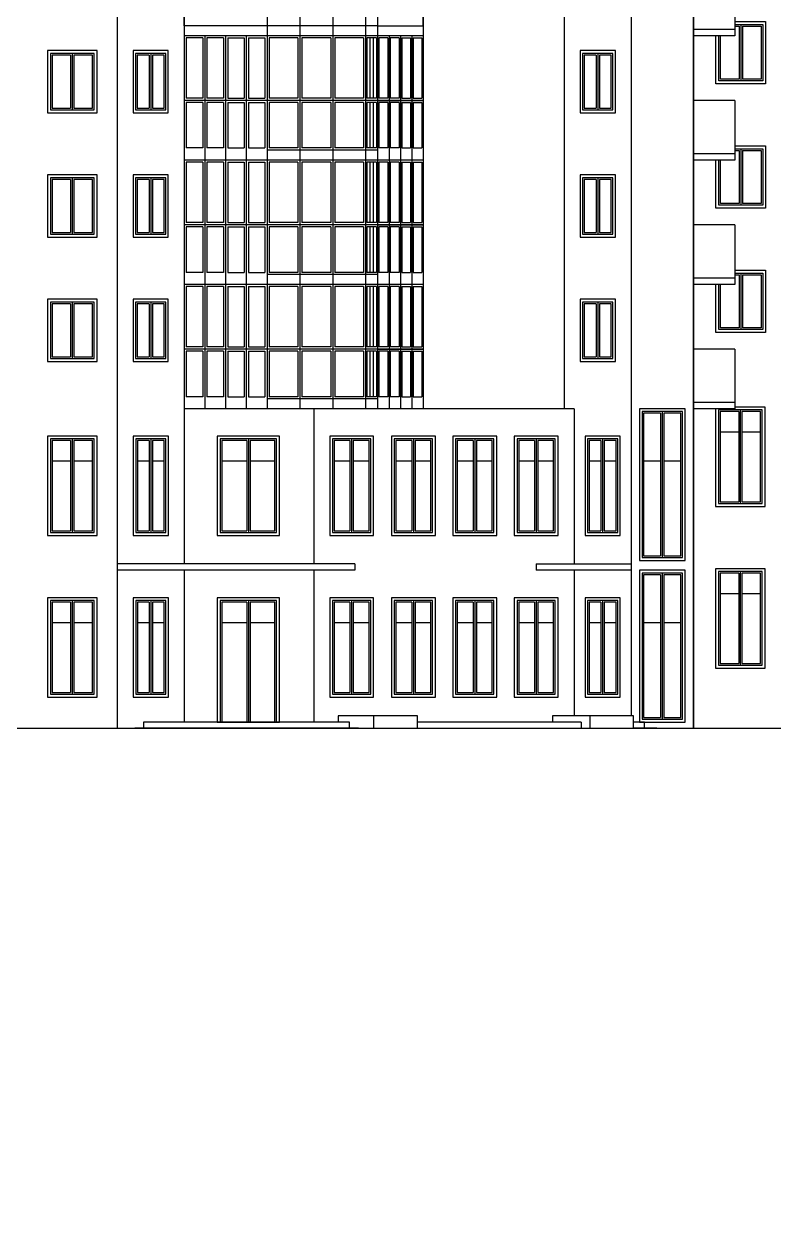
# Model space of a CAD drawing. Header units: inches. Extents: x -634 to 3638, y -6930911 to 5552.
# Drawn here: x 2279.97 to 2297.58, y 3461.55 to 3489.82 of the extents above; entities that cross this region are included whole.
import ezdxf

# ---------------------------------------------------------------- set-up
doc = ezdxf.new("R2010")
doc.units = ezdxf.units.IN
doc.header["$MEASUREMENT"] = 0
doc.linetypes.add('Dashed', pattern=[1128.888893, 564.444447, -564.444447])
for name, color, linetype, lineweight in [('ELEV', 134, 'Continuous', 18), ('фасады', 7, 'Continuous', 30), ('фасады2', 7, 'Continuous', 25)]:
    doc.layers.add(name, color=color, linetype=linetype, lineweight=lineweight)
doc.layers.add('развертка', color=7, linetype='Continuous')

msp = doc.modelspace()

# ---------------------------------------------------------------- hatches: boundary and pattern name
at = {"layer": 'ELEV', "linetype": 'Continuous'}
h = msp.add_hatch(dxfattribs=at)
h.set_pattern_fill('ANSI31', color=256, scale=0.01044, style=0)
h.set_pattern_definition([(45, (1262.311104, 3366.587935), (-0.02343928418428, 0.02343928418428), [])])
edge = h.paths.add_edge_path()
edge.add_ellipse((1445.78234, 3471.96182), major_axis=(0, 6932302.83262), ratio=0.00000001506, start_angle=89.999976115149, end_angle=270.000023884851)
edge.add_line((1445.67794, 3474.85168), (1445.67794, 3528.48347))
edge.add_line((1445.67794, 3528.48347), (1445.88675, 3528.48347))
edge.add_line((1445.88675, 3528.48347), (1445.88675, 3474.85168))

# ---------------------------------------------------------------- linework, layer by layer
at = {"layer": 'развертка'}
msp.add_line((2028.18312, 3473.27998), (2344.58568, 3473.27998), dxfattribs=at)
at = {"layer": 'фасады', "color": 7, "ltscale": 100}
for points in [[(2283.72728, 3501.22218), (2283.72728, 3480.78379)], [(2287.99014, 3501.22218), (2287.99014, 3480.78379)], [(2289.34297, 3501.22218), (2289.34297, 3480.78379)]]:
    msp.add_lwpolyline(points, dxfattribs=at)
at = {"layer": 'фасады', "color": 7, "linetype": 'Dashed', "ltscale": 100}
for points in [[(2282.15352, 3492.46287), (2282.15352, 3489.5431)], [(2292.65593, 3492.46287), (2292.65593, 3489.5431)], [(2294.22969, 3492.46287), (2294.22969, 3489.5431)], [(2295.68957, 3492.46287), (2295.68957, 3489.5431)], [(2296.66283, 3490.94459), (2296.66283, 3489.5431)], [(2295.68957, 3489.69882), (2296.66283, 3489.69882), (2296.66283, 3489.5431), (2295.68957, 3489.5431)], [(2282.15352, 3489.5431), (2282.15352, 3486.62333)], [(2292.65593, 3489.5431), (2292.65593, 3486.62333)], [(2294.22969, 3489.5431), (2294.22969, 3486.62333)], [(2295.68957, 3489.5431), (2295.68957, 3486.62333)], [(2296.66283, 3488.02482), (2295.68957, 3488.02482)], [(2296.66283, 3488.02482), (2296.66283, 3486.62333)], [(2282.15352, 3486.62333), (2282.15352, 3483.70356)], [(2292.65593, 3486.62333), (2292.65593, 3483.70356)], [(2294.22969, 3486.62333), (2294.22969, 3483.70356)], [(2295.68957, 3486.77905), (2296.66283, 3486.77905), (2296.66283, 3486.62333), (2295.68957, 3486.62333)], [(2295.68957, 3486.62333), (2295.68957, 3483.70356)], [(2296.66283, 3485.10505), (2295.68957, 3485.10505)], [(2296.66283, 3485.10505), (2296.66283, 3483.70356)], [(2282.15352, 3483.70356), (2282.15352, 3480.78379)], [(2292.65593, 3483.70356), (2292.65593, 3480.78379)], [(2294.22969, 3483.70356), (2294.22969, 3480.78379)], [(2295.68957, 3483.85928), (2296.66283, 3483.85928), (2296.66283, 3483.70356), (2295.68957, 3483.70356)], [(2295.68957, 3483.70356), (2295.68957, 3480.78379)], [(2296.66283, 3482.18528), (2295.68957, 3482.18528)], [(2296.66283, 3482.18528), (2296.66283, 3480.78379)], [(2295.68957, 3480.93951), (2296.66283, 3480.93951), (2296.66283, 3480.78379), (2295.68957, 3480.78379)], [(2282.15352, 3480.78379), (2282.15352, 3476.98809)], [(2283.72728, 3480.78379), (2283.72728, 3477.14381)], [(2292.88562, 3480.78379), (2283.72728, 3480.78379)], [(2286.77357, 3480.78379), (2286.77357, 3477.14381)], [(2292.88562, 3480.78379), (2292.88562, 3477.14381)], [(2294.22969, 3480.78379), (2294.22969, 3476.98809)], [(2295.68957, 3480.78379), (2295.68957, 3476.98809)], [(2287.73355, 3477.14381), (2282.15352, 3477.14381)], [(2282.15352, 3476.98809), (2282.15352, 3473.27998)], [(2287.73355, 3476.98809), (2282.15352, 3476.98809)], [(2283.72728, 3476.98809), (2283.72728, 3473.42597)], [(2286.77357, 3476.98809), (2286.77357, 3473.42597)], [(2287.73355, 3477.14381), (2287.73355, 3476.98809)], [(2291.99722, 3477.14381), (2291.99722, 3476.98809)], [(2291.99722, 3477.14381), (2294.22969, 3477.14381)], [(2294.22969, 3476.98809), (2291.99722, 3476.98809)], [(2292.88562, 3476.98809), (2292.88562, 3473.57196)], [(2294.22969, 3476.98809), (2294.22969, 3473.57196)], [(2295.68957, 3476.98809), (2295.68957, 3473.27998)], [(2288.17246, 3473.57196), (2287.34766, 3473.57196), (2287.34766, 3473.42597)], [(2289.20694, 3473.27998), (2289.20694, 3473.57196), (2288.17246, 3473.57196), (2288.17246, 3473.27998)], [(2293.25849, 3473.57196), (2292.37805, 3473.57196), (2292.37805, 3473.42597)], [(2294.28608, 3473.27998), (2294.28608, 3473.57196), (2293.25849, 3473.57196), (2293.25849, 3473.27998)], [(2287.81936, 3473.27998), (2282.56783, 3473.27998)], [(2287.61395, 3473.27998), (2287.61395, 3473.42597), (2282.77412, 3473.42597), (2282.77412, 3473.27998)], [(2293.05115, 3473.42597), (2289.20694, 3473.42597)], [(2293.05115, 3473.42597), (2293.05115, 3473.27998)], [(2294.83328, 3473.27998), (2294.5413, 3473.27998), (2294.5413, 3473.42597), (2294.28608, 3473.42597)], [(2294.5413, 3473.27998), (2294.28608, 3473.27998)]]:
    msp.add_lwpolyline(points, dxfattribs=at)
at = {"layer": 'фасады', "color": 7, "ltscale": 100}
for points in [[(2283.72728, 3490.94459), (2285.67379, 3490.94459), (2285.67379, 3489.77668), (2283.72728, 3489.77668)], [(2289.34297, 3490.94459), (2288.27239, 3490.94459), (2288.27239, 3489.77668), (2289.34297, 3489.77668)]]:
    msp.add_lwpolyline(points, close=True, dxfattribs=at)
at = {"layer": 'фасады', "ltscale": 100}
for points in [[(2295.68382, 3490.22438), (2295.68382, 3487.30461)], [(2295.68382, 3487.30461), (2295.68382, 3484.38484)], [(2295.68382, 3484.38484), (2295.68382, 3481.46507)], [(2295.68382, 3481.46507), (2295.68382, 3477.66937)], [(2295.68382, 3477.66937), (2295.68382, 3473.27998)]]:
    msp.add_lwpolyline(points, dxfattribs=at)
at = {"layer": 'фасады2', "color": 7, "ltscale": 100}
for p, q in [((2282.58516, 3489.1246), (2282.58516, 3487.80097)), ((2283.29564, 3489.1246), (2282.58516, 3489.1246)), ((2282.62409, 3489.08567), (2282.62409, 3487.8399)), ((2282.90147, 3489.08567), (2282.62409, 3489.08567)), ((2283.25671, 3489.08567), (2282.97933, 3489.08567)), ((2283.25671, 3487.8399), (2283.25671, 3489.08567)), ((2283.29564, 3487.80097), (2283.29564, 3489.1246)), ((2293.08757, 3489.1246), (2293.08757, 3487.80097)), ((2293.79805, 3489.1246), (2293.08757, 3489.1246)), ((2293.1265, 3489.08567), (2293.1265, 3487.8399)), ((2293.40388, 3489.08567), (2293.1265, 3489.08567)), ((2293.75912, 3489.08567), (2293.48174, 3489.08567)), ((2293.75912, 3487.8399), (2293.75912, 3489.08567)), ((2293.79805, 3487.80097), (2293.79805, 3489.1246)), ((2288.27239, 3488.02482), (2289.34297, 3488.02482)), ((2282.58516, 3487.80097), (2283.29564, 3487.80097)), ((2282.62409, 3487.8399), (2282.90147, 3487.8399)), ((2282.97933, 3487.8399), (2283.25671, 3487.8399)), ((2293.08757, 3487.80097), (2293.79805, 3487.80097)), ((2293.1265, 3487.8399), (2293.40388, 3487.8399)), ((2293.48174, 3487.8399), (2293.75912, 3487.8399)), ((2282.58516, 3486.20483), (2282.58516, 3484.8812)), ((2283.29564, 3486.20483), (2282.58516, 3486.20483)), ((2282.62409, 3486.1659), (2282.62409, 3484.92013)), ((2282.90147, 3486.1659), (2282.62409, 3486.1659)), ((2283.25671, 3486.1659), (2282.97933, 3486.1659)), ((2283.25671, 3484.92013), (2283.25671, 3486.1659)), ((2283.29564, 3484.8812), (2283.29564, 3486.20483)), ((2293.08757, 3486.20483), (2293.08757, 3484.8812)), ((2293.79805, 3486.20483), (2293.08757, 3486.20483)), ((2293.1265, 3486.1659), (2293.1265, 3484.92013)), ((2293.40388, 3486.1659), (2293.1265, 3486.1659)), ((2293.75912, 3486.1659), (2293.48174, 3486.1659)), ((2293.75912, 3484.92013), (2293.75912, 3486.1659)), ((2293.79805, 3484.8812), (2293.79805, 3486.20483)), ((2288.27239, 3485.10505), (2289.34297, 3485.10505)), ((2282.58516, 3484.8812), (2283.29564, 3484.8812)), ((2282.62409, 3484.92013), (2282.90147, 3484.92013)), ((2282.97933, 3484.92013), (2283.25671, 3484.92013)), ((2293.08757, 3484.8812), (2293.79805, 3484.8812)), ((2293.1265, 3484.92013), (2293.40388, 3484.92013)), ((2293.48174, 3484.92013), (2293.75912, 3484.92013)), ((2282.58516, 3483.28506), (2282.58516, 3481.96143)), ((2283.29564, 3483.28506), (2282.58516, 3483.28506)), ((2282.62409, 3483.24613), (2282.62409, 3482.00036)), ((2282.90147, 3483.24613), (2282.62409, 3483.24613)), ((2283.25671, 3483.24613), (2282.97933, 3483.24613)), ((2283.25671, 3482.00036), (2283.25671, 3483.24613)), ((2283.29564, 3481.96143), (2283.29564, 3483.28506)), ((2293.08757, 3483.28506), (2293.08757, 3481.96143)), ((2293.79805, 3483.28506), (2293.08757, 3483.28506)), ((2293.1265, 3483.24613), (2293.1265, 3482.00036)), ((2293.40388, 3483.24613), (2293.1265, 3483.24613)), ((2293.75912, 3483.24613), (2293.48174, 3483.24613)), ((2293.75912, 3482.00036), (2293.75912, 3483.24613)), ((2293.79805, 3481.96143), (2293.79805, 3483.28506)), ((2282.62409, 3482.00036), (2282.90147, 3482.00036)), ((2282.97933, 3482.00036), (2283.25671, 3482.00036)), ((2288.27239, 3482.18528), (2289.34297, 3482.18528)), ((2293.1265, 3482.00036), (2293.40388, 3482.00036)), ((2293.48174, 3482.00036), (2293.75912, 3482.00036)), ((2282.58516, 3481.96143), (2283.29564, 3481.96143)), ((2293.08757, 3481.96143), (2293.79805, 3481.96143)), ((2294.48273, 3480.71566), (2294.48273, 3477.2898)), ((2295.43653, 3480.71566), (2294.48273, 3480.71566)), ((2294.52166, 3480.67673), (2294.52166, 3477.32873)), ((2294.9207, 3480.67673), (2294.52166, 3480.67673)), ((2295.3976, 3480.67673), (2294.99856, 3480.67673)), ((2295.3976, 3477.32873), (2295.3976, 3480.67673)), ((2295.43653, 3477.2898), (2295.43653, 3480.71566)), ((2282.58877, 3480.07331), (2282.58877, 3477.87375)), ((2283.29925, 3480.07331), (2282.58877, 3480.07331)), ((2282.6277, 3480.03438), (2282.6277, 3477.91268)), ((2282.90508, 3480.03438), (2282.6277, 3480.03438)), ((2283.26032, 3480.03438), (2282.98294, 3480.03438)), ((2283.26032, 3477.91268), (2283.26032, 3480.03438)), ((2283.29925, 3477.87375), (2283.29925, 3480.07331)), ((2285.89764, 3480.07331), (2284.57401, 3480.07331)), ((2284.57401, 3480.07331), (2284.57401, 3477.87375)), ((2285.85871, 3480.03438), (2285.27476, 3480.03438)), ((2285.85871, 3477.91268), (2285.85871, 3480.03438)), ((2285.89764, 3477.87375), (2285.89764, 3480.07331)), ((2288.10981, 3480.07331), (2287.21377, 3480.07331)), ((2287.21377, 3480.07331), (2287.21377, 3477.87375)), ((2288.07088, 3480.03438), (2287.70072, 3480.03438)), ((2288.07088, 3477.91268), (2288.07088, 3480.03438)), ((2288.10981, 3477.87375), (2288.10981, 3480.07331)), ((2289.55989, 3480.07331), (2288.66386, 3480.07331)), ((2288.66386, 3480.07331), (2288.66386, 3477.87375)), ((2289.52096, 3480.03438), (2289.15081, 3480.03438)), ((2289.52096, 3477.91268), (2289.52096, 3480.03438)), ((2289.55989, 3477.87375), (2289.55989, 3480.07331)), ((2291.00042, 3480.07331), (2290.10438, 3480.07331)), ((2290.10438, 3480.07331), (2290.10438, 3477.87375)), ((2290.96149, 3480.03438), (2290.59133, 3480.03438)), ((2290.96149, 3477.91268), (2290.96149, 3480.03438)), ((2291.00042, 3477.87375), (2291.00042, 3480.07331)), ((2292.44563, 3480.07331), (2291.54959, 3480.07331)), ((2291.54959, 3480.07331), (2291.54959, 3477.87375)), ((2292.4067, 3480.03438), (2292.03654, 3480.03438)), ((2292.4067, 3477.91268), (2292.4067, 3480.03438)), ((2292.44563, 3477.87375), (2292.44563, 3480.07331)), ((2293.2026, 3480.07331), (2293.2026, 3477.87375)), ((2293.91307, 3480.07331), (2293.2026, 3480.07331)), ((2293.24153, 3480.03438), (2293.24153, 3477.91268)), ((2293.5189, 3480.03438), (2293.24153, 3480.03438)), ((2293.87414, 3480.03438), (2293.59676, 3480.03438)), ((2293.87414, 3477.91268), (2293.87414, 3480.03438)), ((2293.91307, 3477.87375), (2293.91307, 3480.07331)), ((2282.58877, 3477.87375), (2283.29925, 3477.87375)), ((2282.6277, 3477.91268), (2282.90508, 3477.91268)), ((2282.98294, 3477.91268), (2283.26032, 3477.91268)), ((2284.57401, 3477.87375), (2285.89764, 3477.87375)), ((2285.27476, 3477.91268), (2285.85871, 3477.91268)), ((2287.21377, 3477.87375), (2288.10981, 3477.87375)), ((2287.70072, 3477.91268), (2288.07088, 3477.91268)), ((2288.66386, 3477.87375), (2289.55989, 3477.87375)), ((2289.15081, 3477.91268), (2289.52096, 3477.91268)), ((2290.10438, 3477.87375), (2291.00042, 3477.87375)), ((2290.59133, 3477.91268), (2290.96149, 3477.91268)), ((2291.54959, 3477.87375), (2292.44563, 3477.87375)), ((2292.03654, 3477.91268), (2292.4067, 3477.91268)), ((2293.2026, 3477.87375), (2293.91307, 3477.87375)), ((2293.24153, 3477.91268), (2293.5189, 3477.91268)), ((2293.59676, 3477.91268), (2293.87414, 3477.91268)), ((2294.48273, 3477.2898), (2295.43653, 3477.2898)), ((2294.52166, 3477.32873), (2294.9207, 3477.32873)), ((2294.99856, 3477.32873), (2295.3976, 3477.32873)), ((2294.48273, 3476.91996), (2294.48273, 3473.4941)), ((2295.43653, 3476.91996), (2294.48273, 3476.91996)), ((2295.43653, 3473.4941), (2295.43653, 3476.91996)), ((2294.52166, 3476.88103), (2294.52166, 3473.53303)), ((2294.9207, 3476.88103), (2294.52166, 3476.88103)), ((2295.3976, 3476.88103), (2294.99856, 3476.88103)), ((2295.3976, 3473.53303), (2295.3976, 3476.88103)), ((2282.58877, 3476.27761), (2282.58877, 3474.07805)), ((2283.29925, 3476.27761), (2282.58877, 3476.27761)), ((2282.6277, 3476.23868), (2282.6277, 3474.11698)), ((2282.90508, 3476.23868), (2282.6277, 3476.23868)), ((2283.26032, 3476.23868), (2282.98294, 3476.23868)), ((2283.26032, 3474.11698), (2283.26032, 3476.23868)), ((2283.29925, 3474.07805), (2283.29925, 3476.27761)), ((2285.89764, 3476.27761), (2284.57401, 3476.27761)), ((2284.57401, 3476.27761), (2284.57401, 3473.42597)), ((2285.19689, 3476.23868), (2284.61294, 3476.23868)), ((2284.61294, 3476.23868), (2284.61294, 3473.42597)), ((2285.85871, 3476.23868), (2285.27476, 3476.23868)), ((2285.85871, 3473.42597), (2285.85871, 3476.23868)), ((2285.89764, 3473.42597), (2285.89764, 3476.27761)), ((2288.10981, 3476.27761), (2287.21377, 3476.27761)), ((2287.21377, 3476.27761), (2287.21377, 3474.07805)), ((2288.07088, 3476.23868), (2287.70072, 3476.23868)), ((2288.07088, 3474.11698), (2288.07088, 3476.23868)), ((2288.10981, 3474.07805), (2288.10981, 3476.27761)), ((2289.55989, 3476.27761), (2288.66386, 3476.27761)), ((2288.66386, 3476.27761), (2288.66386, 3474.07805)), ((2289.52096, 3476.23868), (2289.15081, 3476.23868)), ((2289.52096, 3474.11698), (2289.52096, 3476.23868)), ((2289.55989, 3474.07805), (2289.55989, 3476.27761)), ((2291.00042, 3476.27761), (2290.10438, 3476.27761)), ((2290.10438, 3476.27761), (2290.10438, 3474.07805)), ((2290.96149, 3476.23868), (2290.59133, 3476.23868)), ((2290.96149, 3474.11698), (2290.96149, 3476.23868)), ((2291.00042, 3474.07805), (2291.00042, 3476.27761)), ((2292.44563, 3476.27761), (2291.54959, 3476.27761)), ((2291.54959, 3476.27761), (2291.54959, 3474.07805)), ((2292.4067, 3476.23868), (2292.03654, 3476.23868)), ((2292.4067, 3474.11698), (2292.4067, 3476.23868)), ((2292.44563, 3474.07805), (2292.44563, 3476.27761)), ((2293.2026, 3476.27761), (2293.2026, 3474.07805)), ((2293.91307, 3476.27761), (2293.2026, 3476.27761)), ((2293.24153, 3476.23868), (2293.24153, 3474.11698)), ((2293.5189, 3476.23868), (2293.24153, 3476.23868)), ((2293.87414, 3476.23868), (2293.59676, 3476.23868)), ((2293.87414, 3474.11698), (2293.87414, 3476.23868)), ((2293.91307, 3474.07805), (2293.91307, 3476.27761)), ((2282.58877, 3474.07805), (2283.29925, 3474.07805)), ((2282.6277, 3474.11698), (2282.90508, 3474.11698)), ((2282.98294, 3474.11698), (2283.26032, 3474.11698)), ((2287.21377, 3474.07805), (2288.10981, 3474.07805)), ((2287.70072, 3474.11698), (2288.07088, 3474.11698)), ((2288.66386, 3474.07805), (2289.55989, 3474.07805)), ((2289.15081, 3474.11698), (2289.52096, 3474.11698)), ((2290.10438, 3474.07805), (2291.00042, 3474.07805)), ((2290.59133, 3474.11698), (2290.96149, 3474.11698)), ((2291.54959, 3474.07805), (2292.44563, 3474.07805)), ((2292.03654, 3474.11698), (2292.4067, 3474.11698)), ((2293.2026, 3474.07805), (2293.91307, 3474.07805)), ((2293.24153, 3474.11698), (2293.5189, 3474.11698)), ((2293.59676, 3474.11698), (2293.87414, 3474.11698)), ((2294.52166, 3473.53303), (2294.9207, 3473.53303)), ((2294.99856, 3473.53303), (2295.3976, 3473.53303)), ((2294.48273, 3473.4941), (2295.43653, 3473.4941))]:
    msp.add_line(p, q, dxfattribs=at)
at = {"layer": 'фасады2', "color": 7, "linetype": 'Dashed', "ltscale": 100}
for points in [[(2283.72728, 3492.46287), (2283.72728, 3489.5431)], [(2285.67379, 3492.46287), (2285.67379, 3489.5431)], [(2286.44656, 3492.46287), (2286.44656, 3489.5431)], [(2287.21835, 3492.46287), (2287.21835, 3489.5431)], [(2287.99014, 3492.46287), (2287.99014, 3489.5431)], [(2288.27239, 3492.46287), (2288.27239, 3489.5431)], [(2289.34297, 3492.46287), (2289.34297, 3489.5431)], [(2288.27239, 3489.77668), (2285.67379, 3489.77668)], [(2288.27239, 3489.77668), (2288.27239, 3486.85691)], [(2283.72728, 3489.5431), (2283.72728, 3486.62333)], [(2289.34297, 3489.5431), (2283.72728, 3489.5431)], [(2284.16524, 3489.49444), (2283.77594, 3489.49444)], [(2284.16524, 3489.49444), (2284.16524, 3488.07348)], [(2284.21391, 3489.5431), (2284.21391, 3486.62333)], [(2284.26257, 3489.49444), (2284.26257, 3488.07348)], [(2284.65187, 3489.49444), (2284.26257, 3489.49444)], [(2284.65187, 3489.49444), (2284.65187, 3488.07348)], [(2284.70053, 3489.5431), (2284.70053, 3486.62333)], [(2284.7492, 3489.49444), (2284.7492, 3488.07348)], [(2284.7492, 3489.49444), (2285.1385, 3489.49444)], [(2285.1385, 3489.49444), (2285.1385, 3488.07348)], [(2285.18716, 3489.5431), (2285.18716, 3486.62333)], [(2285.23582, 3489.49444), (2285.23582, 3488.07348)], [(2285.23582, 3489.49444), (2285.62513, 3489.49444)], [(2285.67379, 3489.5431), (2285.67379, 3486.62333)], [(2285.67379, 3489.5431), (2285.67379, 3486.62333)], [(2286.39789, 3489.49444), (2285.72343, 3489.49444)], [(2286.44656, 3489.5431), (2286.44656, 3486.62333)], [(2287.16969, 3489.49444), (2286.49522, 3489.49444)], [(2287.21835, 3489.5431), (2287.21835, 3486.62333)], [(2287.94148, 3489.49444), (2287.26701, 3489.49444)], [(2287.99014, 3489.5431), (2287.99014, 3486.62333)], [(2287.99014, 3489.5431), (2287.99014, 3486.62333)], [(2288.24805, 3489.49444), (2288.01447, 3489.49444)], [(2288.27239, 3489.5431), (2288.27239, 3486.62333)], [(2288.30158, 3489.49444), (2288.30158, 3488.07348)], [(2288.51083, 3489.49444), (2288.30158, 3489.49444)], [(2288.51083, 3489.49444), (2288.51083, 3488.07348)], [(2288.54003, 3489.5431), (2288.54003, 3486.62333)], [(2288.56923, 3489.49444), (2288.56923, 3488.07348)], [(2288.77848, 3489.49444), (2288.56923, 3489.49444)], [(2288.77848, 3489.49444), (2288.77848, 3488.07348)], [(2288.80768, 3489.5431), (2288.80768, 3486.62333)], [(2288.83687, 3489.49444), (2288.83687, 3488.07348)], [(2288.83687, 3489.49444), (2289.04612, 3489.49444)], [(2289.04612, 3489.49444), (2289.04612, 3488.07348)], [(2289.07532, 3489.5431), (2289.07532, 3486.62333)], [(2289.10452, 3489.49444), (2289.10452, 3488.07348)], [(2289.10452, 3489.49444), (2289.31377, 3489.49444)], [(2289.31377, 3489.49444), (2289.31377, 3488.07348)], [(2289.34297, 3489.5431), (2289.34297, 3486.62333)], [(2289.34297, 3488.02482), (2283.72728, 3488.02482)], [(2284.16524, 3488.07348), (2283.77594, 3488.07348)], [(2284.16524, 3487.97616), (2283.77594, 3487.97616)], [(2284.16524, 3487.97616), (2284.16524, 3486.90557)], [(2284.65187, 3488.07348), (2284.26257, 3488.07348)], [(2284.26257, 3487.97616), (2284.26257, 3486.90557)], [(2284.65187, 3487.97616), (2284.26257, 3487.97616)], [(2284.65187, 3487.97616), (2284.65187, 3486.90557)], [(2284.7492, 3488.07348), (2285.1385, 3488.07348)], [(2284.7492, 3487.97616), (2284.7492, 3486.90557)], [(2284.7492, 3487.97616), (2285.1385, 3487.97616)], [(2285.1385, 3487.97616), (2285.1385, 3486.90557)], [(2285.23582, 3488.07348), (2285.62513, 3488.07348)], [(2285.23582, 3487.97616), (2285.23582, 3486.90557)], [(2285.23582, 3487.97616), (2285.62513, 3487.97616)], [(2286.39789, 3488.07348), (2285.72343, 3488.07348)], [(2286.39789, 3487.97616), (2285.72343, 3487.97616)], [(2287.16969, 3488.07348), (2286.49522, 3488.07348)], [(2287.16969, 3487.97616), (2286.49522, 3487.97616)], [(2287.94148, 3488.07348), (2287.26701, 3488.07348)], [(2287.94148, 3487.97616), (2287.26701, 3487.97616)], [(2288.24805, 3488.07348), (2288.01447, 3488.07348)], [(2288.24805, 3487.97616), (2288.01447, 3487.97616)], [(2288.51083, 3488.07348), (2288.30158, 3488.07348)], [(2288.30158, 3487.97616), (2288.30158, 3486.90557)], [(2288.51083, 3487.97616), (2288.30158, 3487.97616)], [(2288.51083, 3487.97616), (2288.51083, 3486.90557)], [(2288.77848, 3488.07348), (2288.56923, 3488.07348)], [(2288.56923, 3487.97616), (2288.56923, 3486.90557)], [(2288.77848, 3487.97616), (2288.56923, 3487.97616)], [(2288.77848, 3487.97616), (2288.77848, 3486.90557)], [(2288.83687, 3488.07348), (2289.04612, 3488.07348)], [(2288.83687, 3487.97616), (2288.83687, 3486.90557)], [(2288.83687, 3487.97616), (2289.04612, 3487.97616)], [(2289.04612, 3487.97616), (2289.04612, 3486.90557)], [(2289.10452, 3488.07348), (2289.31377, 3488.07348)], [(2289.10452, 3487.97616), (2289.10452, 3486.90557)], [(2289.10452, 3487.97616), (2289.31377, 3487.97616)], [(2289.31377, 3487.97616), (2289.31377, 3486.90557)], [(2284.16524, 3486.90557), (2283.77594, 3486.90557)], [(2284.65187, 3486.90557), (2284.26257, 3486.90557)], [(2284.7492, 3486.90557), (2285.1385, 3486.90557)], [(2285.23582, 3486.90557), (2285.62513, 3486.90557)], [(2288.27239, 3486.85691), (2285.67379, 3486.85691)], [(2286.39789, 3486.90557), (2285.72343, 3486.90557)], [(2287.16969, 3486.90557), (2286.49522, 3486.90557)], [(2287.94148, 3486.90557), (2287.26701, 3486.90557)], [(2288.24805, 3486.90557), (2288.01447, 3486.90557)], [(2288.27239, 3486.85691), (2288.27239, 3483.93714)], [(2288.51083, 3486.90557), (2288.30158, 3486.90557)], [(2288.77848, 3486.90557), (2288.56923, 3486.90557)], [(2288.83687, 3486.90557), (2289.04612, 3486.90557)], [(2289.10452, 3486.90557), (2289.31377, 3486.90557)], [(2283.72728, 3486.62333), (2283.72728, 3483.70356)], [(2283.72728, 3486.62333), (2283.72728, 3483.70356)], [(2289.34297, 3486.62333), (2283.72728, 3486.62333)], [(2284.16524, 3486.57467), (2283.77594, 3486.57467)], [(2284.16524, 3486.57467), (2284.16524, 3485.15371)], [(2284.21391, 3486.62333), (2284.21391, 3483.70356)], [(2284.26257, 3486.57467), (2284.26257, 3485.15371)], [(2284.65187, 3486.57467), (2284.26257, 3486.57467)], [(2284.65187, 3486.57467), (2284.65187, 3485.15371)], [(2284.70053, 3486.62333), (2284.70053, 3483.70356)], [(2284.7492, 3486.57467), (2284.7492, 3485.15371)], [(2284.7492, 3486.57467), (2285.1385, 3486.57467)], [(2285.1385, 3486.57467), (2285.1385, 3485.15371)], [(2285.18716, 3486.62333), (2285.18716, 3483.70356)], [(2285.23582, 3486.57467), (2285.23582, 3485.15371)], [(2285.23582, 3486.57467), (2285.62513, 3486.57467)], [(2285.67379, 3486.62333), (2285.67379, 3483.70356)], [(2285.67379, 3486.62333), (2285.67379, 3483.70356)], [(2285.67379, 3486.62333), (2285.67379, 3483.70356)], [(2286.39789, 3486.57467), (2285.72343, 3486.57467)], [(2286.44656, 3486.62333), (2286.44656, 3483.70356)], [(2287.16969, 3486.57467), (2286.49522, 3486.57467)], [(2287.21835, 3486.62333), (2287.21835, 3483.70356)], [(2287.94148, 3486.57467), (2287.26701, 3486.57467)], [(2287.99014, 3486.62333), (2287.99014, 3483.70356)], [(2287.99014, 3486.62333), (2287.99014, 3483.70356)], [(2287.99014, 3486.62333), (2287.99014, 3483.70356)], [(2288.24805, 3486.57467), (2288.01447, 3486.57467)], [(2288.27239, 3486.62333), (2288.27239, 3483.70356)], [(2288.30158, 3486.57467), (2288.30158, 3485.15371)], [(2288.51083, 3486.57467), (2288.30158, 3486.57467)], [(2288.51083, 3486.57467), (2288.51083, 3485.15371)], [(2288.54003, 3486.62333), (2288.54003, 3483.70356)], [(2288.56923, 3486.57467), (2288.56923, 3485.15371)], [(2288.77848, 3486.57467), (2288.56923, 3486.57467)], [(2288.77848, 3486.57467), (2288.77848, 3485.15371)], [(2288.80768, 3486.62333), (2288.80768, 3483.70356)], [(2288.83687, 3486.57467), (2288.83687, 3485.15371)], [(2288.83687, 3486.57467), (2289.04612, 3486.57467)], [(2289.04612, 3486.57467), (2289.04612, 3485.15371)], [(2289.07532, 3486.62333), (2289.07532, 3483.70356)], [(2289.10452, 3486.57467), (2289.10452, 3485.15371)], [(2289.10452, 3486.57467), (2289.31377, 3486.57467)], [(2289.31377, 3486.57467), (2289.31377, 3485.15371)], [(2289.34297, 3486.62333), (2289.34297, 3483.70356)], [(2289.34297, 3486.62333), (2289.34297, 3483.70356)], [(2289.34297, 3485.10505), (2283.72728, 3485.10505)], [(2284.16524, 3485.15371), (2283.77594, 3485.15371)], [(2284.65187, 3485.15371), (2284.26257, 3485.15371)], [(2284.7492, 3485.15371), (2285.1385, 3485.15371)], [(2285.23582, 3485.15371), (2285.62513, 3485.15371)], [(2286.39789, 3485.15371), (2285.72343, 3485.15371)], [(2287.16969, 3485.15371), (2286.49522, 3485.15371)], [(2287.94148, 3485.15371), (2287.26701, 3485.15371)], [(2288.24805, 3485.15371), (2288.01447, 3485.15371)], [(2288.51083, 3485.15371), (2288.30158, 3485.15371)], [(2288.77848, 3485.15371), (2288.56923, 3485.15371)], [(2288.83687, 3485.15371), (2289.04612, 3485.15371)], [(2289.10452, 3485.15371), (2289.31377, 3485.15371)], [(2284.16524, 3485.05639), (2283.77594, 3485.05639)], [(2284.16524, 3485.05639), (2284.16524, 3483.9858)], [(2284.26257, 3485.05639), (2284.26257, 3483.9858)], [(2284.65187, 3485.05639), (2284.26257, 3485.05639)], [(2284.65187, 3485.05639), (2284.65187, 3483.9858)], [(2284.7492, 3485.05639), (2284.7492, 3483.9858)], [(2284.7492, 3485.05639), (2285.1385, 3485.05639)], [(2285.1385, 3485.05639), (2285.1385, 3483.9858)], [(2285.23582, 3485.05639), (2285.23582, 3483.9858)], [(2285.23582, 3485.05639), (2285.62513, 3485.05639)], [(2286.39789, 3485.05639), (2285.72343, 3485.05639)], [(2287.16969, 3485.05639), (2286.49522, 3485.05639)], [(2287.94148, 3485.05639), (2287.26701, 3485.05639)], [(2288.24805, 3485.05639), (2288.01447, 3485.05639)], [(2288.30158, 3485.05639), (2288.30158, 3483.9858)], [(2288.51083, 3485.05639), (2288.30158, 3485.05639)], [(2288.51083, 3485.05639), (2288.51083, 3483.9858)], [(2288.56923, 3485.05639), (2288.56923, 3483.9858)], [(2288.77848, 3485.05639), (2288.56923, 3485.05639)], [(2288.77848, 3485.05639), (2288.77848, 3483.9858)], [(2288.83687, 3485.05639), (2288.83687, 3483.9858)], [(2288.83687, 3485.05639), (2289.04612, 3485.05639)], [(2289.04612, 3485.05639), (2289.04612, 3483.9858)], [(2289.10452, 3485.05639), (2289.10452, 3483.9858)], [(2289.10452, 3485.05639), (2289.31377, 3485.05639)], [(2289.31377, 3485.05639), (2289.31377, 3483.9858)], [(2284.16524, 3483.9858), (2283.77594, 3483.9858)], [(2284.65187, 3483.9858), (2284.26257, 3483.9858)], [(2284.7492, 3483.9858), (2285.1385, 3483.9858)], [(2285.23582, 3483.9858), (2285.62513, 3483.9858)], [(2286.39789, 3483.9858), (2285.72343, 3483.9858)], [(2287.16969, 3483.9858), (2286.49522, 3483.9858)], [(2287.94148, 3483.9858), (2287.26701, 3483.9858)], [(2288.24805, 3483.9858), (2288.01447, 3483.9858)], [(2288.51083, 3483.9858), (2288.30158, 3483.9858)], [(2288.77848, 3483.9858), (2288.56923, 3483.9858)], [(2288.83687, 3483.9858), (2289.04612, 3483.9858)], [(2289.10452, 3483.9858), (2289.31377, 3483.9858)], [(2283.72728, 3483.70356), (2283.72728, 3480.78379)], [(2283.72728, 3483.70356), (2283.72728, 3480.78379)], [(2283.72728, 3483.70356), (2283.72728, 3480.78379)], [(2289.34297, 3483.70356), (2283.72728, 3483.70356)], [(2284.21391, 3483.70356), (2284.21391, 3480.78379)], [(2284.70053, 3483.70356), (2284.70053, 3480.78379)], [(2285.18716, 3483.70356), (2285.18716, 3480.78379)], [(2288.27239, 3483.93714), (2285.67379, 3483.93714)], [(2285.67379, 3483.70356), (2285.67379, 3480.78379)], [(2285.67379, 3483.70356), (2285.67379, 3480.78379)], [(2285.67379, 3483.70356), (2285.67379, 3480.78379)], [(2285.67379, 3483.70356), (2285.67379, 3480.78379)], [(2286.44656, 3483.70356), (2286.44656, 3480.78379)], [(2287.21835, 3483.70356), (2287.21835, 3480.78379)], [(2287.99014, 3483.70356), (2287.99014, 3480.78379)], [(2287.99014, 3483.70356), (2287.99014, 3480.78379)], [(2287.99014, 3483.70356), (2287.99014, 3480.78379)], [(2287.99014, 3483.70356), (2287.99014, 3480.78379)], [(2288.27239, 3483.93714), (2288.27239, 3481.01737)], [(2288.27239, 3483.70356), (2288.27239, 3480.78379)], [(2288.54003, 3483.70356), (2288.54003, 3480.78379)], [(2288.80768, 3483.70356), (2288.80768, 3480.78379)], [(2289.07532, 3483.70356), (2289.07532, 3480.78379)], [(2289.34297, 3483.70356), (2289.34297, 3480.78379)], [(2289.34297, 3483.70356), (2289.34297, 3480.78379)], [(2289.34297, 3483.70356), (2289.34297, 3480.78379)], [(2284.16524, 3483.6549), (2283.77594, 3483.6549)], [(2284.16524, 3483.6549), (2284.16524, 3482.23394)], [(2284.26257, 3483.6549), (2284.26257, 3482.23394)], [(2284.65187, 3483.6549), (2284.26257, 3483.6549)], [(2284.65187, 3483.6549), (2284.65187, 3482.23394)], [(2284.7492, 3483.6549), (2284.7492, 3482.23394)], [(2284.7492, 3483.6549), (2285.1385, 3483.6549)], [(2285.1385, 3483.6549), (2285.1385, 3482.23394)], [(2285.23582, 3483.6549), (2285.23582, 3482.23394)], [(2285.23582, 3483.6549), (2285.62513, 3483.6549)], [(2286.39789, 3483.6549), (2285.72343, 3483.6549)], [(2287.16969, 3483.6549), (2286.49522, 3483.6549)], [(2287.94148, 3483.6549), (2287.26701, 3483.6549)], [(2288.24805, 3483.6549), (2288.01447, 3483.6549)], [(2288.30158, 3483.6549), (2288.30158, 3482.23394)], [(2288.51083, 3483.6549), (2288.30158, 3483.6549)], [(2288.51083, 3483.6549), (2288.51083, 3482.23394)], [(2288.56923, 3483.6549), (2288.56923, 3482.23394)], [(2288.77848, 3483.6549), (2288.56923, 3483.6549)], [(2288.77848, 3483.6549), (2288.77848, 3482.23394)], [(2288.83687, 3483.6549), (2288.83687, 3482.23394)], [(2288.83687, 3483.6549), (2289.04612, 3483.6549)], [(2289.04612, 3483.6549), (2289.04612, 3482.23394)], [(2289.10452, 3483.6549), (2289.10452, 3482.23394)], [(2289.10452, 3483.6549), (2289.31377, 3483.6549)], [(2289.31377, 3483.6549), (2289.31377, 3482.23394)], [(2289.34297, 3482.18528), (2283.72728, 3482.18528)], [(2284.16524, 3482.23394), (2283.77594, 3482.23394)], [(2284.16524, 3482.13662), (2283.77594, 3482.13662)], [(2284.16524, 3482.13662), (2284.16524, 3481.06603)], [(2284.65187, 3482.23394), (2284.26257, 3482.23394)], [(2284.26257, 3482.13662), (2284.26257, 3481.06603)], [(2284.65187, 3482.13662), (2284.26257, 3482.13662)], [(2284.65187, 3482.13662), (2284.65187, 3481.06603)], [(2284.7492, 3482.23394), (2285.1385, 3482.23394)], [(2284.7492, 3482.13662), (2284.7492, 3481.06603)], [(2284.7492, 3482.13662), (2285.1385, 3482.13662)], [(2285.1385, 3482.13662), (2285.1385, 3481.06603)], [(2285.23582, 3482.23394), (2285.62513, 3482.23394)], [(2285.23582, 3482.13662), (2285.23582, 3481.06603)], [(2285.23582, 3482.13662), (2285.62513, 3482.13662)], [(2286.39789, 3482.23394), (2285.72343, 3482.23394)], [(2286.39789, 3482.13662), (2285.72343, 3482.13662)], [(2287.16969, 3482.23394), (2286.49522, 3482.23394)], [(2287.16969, 3482.13662), (2286.49522, 3482.13662)], [(2287.94148, 3482.23394), (2287.26701, 3482.23394)], [(2287.94148, 3482.13662), (2287.26701, 3482.13662)], [(2288.24805, 3482.23394), (2288.01447, 3482.23394)], [(2288.24805, 3482.13662), (2288.01447, 3482.13662)], [(2288.51083, 3482.23394), (2288.30158, 3482.23394)], [(2288.30158, 3482.13662), (2288.30158, 3481.06603)], [(2288.51083, 3482.13662), (2288.30158, 3482.13662)], [(2288.51083, 3482.13662), (2288.51083, 3481.06603)], [(2288.77848, 3482.23394), (2288.56923, 3482.23394)], [(2288.56923, 3482.13662), (2288.56923, 3481.06603)], [(2288.77848, 3482.13662), (2288.56923, 3482.13662)], [(2288.77848, 3482.13662), (2288.77848, 3481.06603)], [(2288.83687, 3482.23394), (2289.04612, 3482.23394)], [(2288.83687, 3482.13662), (2288.83687, 3481.06603)], [(2288.83687, 3482.13662), (2289.04612, 3482.13662)], [(2289.04612, 3482.13662), (2289.04612, 3481.06603)], [(2289.10452, 3482.23394), (2289.31377, 3482.23394)], [(2289.10452, 3482.13662), (2289.10452, 3481.06603)], [(2289.10452, 3482.13662), (2289.31377, 3482.13662)], [(2289.31377, 3482.13662), (2289.31377, 3481.06603)], [(2284.16524, 3481.06603), (2283.77594, 3481.06603)], [(2284.65187, 3481.06603), (2284.26257, 3481.06603)], [(2284.7492, 3481.06603), (2285.1385, 3481.06603)], [(2285.23582, 3481.06603), (2285.62513, 3481.06603)], [(2288.27239, 3481.01737), (2285.67379, 3481.01737)], [(2286.39789, 3481.06603), (2285.72343, 3481.06603)], [(2287.16969, 3481.06603), (2286.49522, 3481.06603)], [(2287.94148, 3481.06603), (2287.26701, 3481.06603)], [(2288.24805, 3481.06603), (2288.01447, 3481.06603)], [(2288.51083, 3481.06603), (2288.30158, 3481.06603)], [(2288.77848, 3481.06603), (2288.56923, 3481.06603)], [(2288.83687, 3481.06603), (2289.04612, 3481.06603)], [(2289.10452, 3481.06603), (2289.31377, 3481.06603)], [(2280.62259, 3479.55749), (2281.06055, 3479.55749)], [(2281.13842, 3479.55749), (2281.57638, 3479.55749)], [(2282.6277, 3479.55749), (2282.90508, 3479.55749)], [(2282.98294, 3479.55749), (2283.26032, 3479.55749)], [(2284.61294, 3479.55749), (2285.19689, 3479.55749)], [(2285.27476, 3479.55749), (2285.85871, 3479.55749)], [(2287.2527, 3479.55749), (2287.62286, 3479.55749)], [(2287.70072, 3479.55749), (2288.07088, 3479.55749)], [(2288.70279, 3479.55749), (2289.07295, 3479.55749)], [(2289.15081, 3479.55749), (2289.52096, 3479.55749)], [(2290.14331, 3479.55749), (2290.51347, 3479.55749)], [(2290.59133, 3479.55749), (2290.96149, 3479.55749)], [(2291.58852, 3479.55749), (2291.95868, 3479.55749)], [(2292.03654, 3479.55749), (2292.4067, 3479.55749)], [(2293.24153, 3479.55749), (2293.5189, 3479.55749)], [(2293.59676, 3479.55749), (2293.87414, 3479.55749)], [(2294.52166, 3479.55749), (2294.9207, 3479.55749)], [(2294.99856, 3479.55749), (2295.3976, 3479.55749)], [(2280.62259, 3475.76179), (2281.06055, 3475.76179)], [(2281.13842, 3475.76179), (2281.57638, 3475.76179)], [(2282.6277, 3475.76179), (2282.90508, 3475.76179)], [(2282.98294, 3475.76179), (2283.26032, 3475.76179)], [(2284.61294, 3475.76179), (2285.19689, 3475.76179)], [(2285.27476, 3475.76179), (2285.85871, 3475.76179)], [(2287.2527, 3475.76179), (2287.62286, 3475.76179)], [(2287.70072, 3475.76179), (2288.07088, 3475.76179)], [(2288.70279, 3475.76179), (2289.07295, 3475.76179)], [(2289.15081, 3475.76179), (2289.52096, 3475.76179)], [(2290.14331, 3475.76179), (2290.51347, 3475.76179)], [(2290.59133, 3475.76179), (2290.96149, 3475.76179)], [(2291.58852, 3475.76179), (2291.95868, 3475.76179)], [(2292.03654, 3475.76179), (2292.4067, 3475.76179)], [(2293.24153, 3475.76179), (2293.5189, 3475.76179)], [(2293.59676, 3475.76179), (2293.87414, 3475.76179)], [(2294.52166, 3475.76179), (2294.9207, 3475.76179)], [(2294.99856, 3475.76179), (2295.3976, 3475.76179)]]:
    msp.add_lwpolyline(points, dxfattribs=at)
at = {"layer": 'фасады2', "color": 7, "ltscale": 100}
for points in [[(2285.67379, 3492.46287), (2285.67379, 3489.5431)], [(2283.77594, 3489.49444), (2283.77594, 3488.07348)], [(2285.62513, 3489.49444), (2285.62513, 3488.07348)], [(2285.67379, 3489.5431), (2285.67379, 3486.62333)], [(2285.72343, 3489.49444), (2285.72343, 3488.07348)], [(2286.39789, 3489.49444), (2286.39789, 3488.07348)], [(2286.49522, 3489.49444), (2286.49522, 3488.07348)], [(2287.16969, 3489.49444), (2287.16969, 3488.07348)], [(2287.26701, 3489.49444), (2287.26701, 3488.07348)], [(2287.94148, 3489.49444), (2287.94148, 3488.07348)], [(2288.01447, 3489.49444), (2288.01447, 3488.07348)], [(2288.09233, 3489.49444), (2288.09233, 3488.07348)], [(2288.17019, 3489.49444), (2288.17019, 3488.07348)], [(2288.24805, 3489.49444), (2288.24805, 3488.07348)], [(2281.06055, 3489.08567), (2280.62259, 3489.08567), (2280.62259, 3487.8399), (2281.06055, 3487.8399)], [(2281.06055, 3489.08567), (2281.06055, 3487.8399)], [(2281.09949, 3489.1246), (2281.09949, 3487.80097)], [(2281.13842, 3489.08567), (2281.13842, 3487.8399)], [(2281.13842, 3487.8399), (2281.57638, 3487.8399), (2281.57638, 3489.08567), (2281.13842, 3489.08567)], [(2282.90147, 3489.08567), (2282.90147, 3487.8399)], [(2282.9404, 3489.1246), (2282.9404, 3487.80097)], [(2282.97933, 3489.08567), (2282.97933, 3487.8399)], [(2282.97933, 3489.08567), (2282.97933, 3487.8399)], [(2293.40388, 3489.08567), (2293.40388, 3487.8399)], [(2293.44281, 3489.1246), (2293.44281, 3487.80097)], [(2293.48174, 3489.08567), (2293.48174, 3487.8399)], [(2293.48174, 3489.08567), (2293.48174, 3487.8399)], [(2283.77594, 3487.97616), (2283.77594, 3486.90557)], [(2285.62513, 3487.97616), (2285.62513, 3486.90557)], [(2285.72343, 3487.97616), (2285.72343, 3486.90557)], [(2286.39789, 3487.97616), (2286.39789, 3486.90557)], [(2286.49522, 3487.97616), (2286.49522, 3486.90557)], [(2287.16969, 3487.97616), (2287.16969, 3486.90557)], [(2287.26701, 3487.97616), (2287.26701, 3486.90557)], [(2287.94148, 3487.97616), (2287.94148, 3486.90557)], [(2288.01447, 3487.97616), (2288.01447, 3486.90557)], [(2288.09233, 3487.97616), (2288.09233, 3486.90557)], [(2288.17019, 3487.97616), (2288.17019, 3486.90557)], [(2288.24805, 3487.97616), (2288.24805, 3486.90557)], [(2283.77594, 3486.57467), (2283.77594, 3485.15371)], [(2285.62513, 3486.57467), (2285.62513, 3485.15371)], [(2285.67379, 3486.62333), (2285.67379, 3483.70356)], [(2285.72343, 3486.57467), (2285.72343, 3485.15371)], [(2286.39789, 3486.57467), (2286.39789, 3485.15371)], [(2286.49522, 3486.57467), (2286.49522, 3485.15371)], [(2287.16969, 3486.57467), (2287.16969, 3485.15371)], [(2287.26701, 3486.57467), (2287.26701, 3485.15371)], [(2287.94148, 3486.57467), (2287.94148, 3485.15371)], [(2288.01447, 3486.57467), (2288.01447, 3485.15371)], [(2288.09233, 3486.57467), (2288.09233, 3485.15371)], [(2288.17019, 3486.57467), (2288.17019, 3485.15371)], [(2288.24805, 3486.57467), (2288.24805, 3485.15371)], [(2281.06055, 3486.1659), (2280.62259, 3486.1659), (2280.62259, 3484.92013), (2281.06055, 3484.92013)], [(2281.06055, 3486.1659), (2281.06055, 3484.92013)], [(2281.09949, 3486.20483), (2281.09949, 3484.8812)], [(2281.13842, 3486.1659), (2281.13842, 3484.92013)], [(2281.13842, 3484.92013), (2281.57638, 3484.92013), (2281.57638, 3486.1659), (2281.13842, 3486.1659)], [(2282.90147, 3486.1659), (2282.90147, 3484.92013)], [(2282.9404, 3486.20483), (2282.9404, 3484.8812)], [(2282.97933, 3486.1659), (2282.97933, 3484.92013)], [(2282.97933, 3486.1659), (2282.97933, 3484.92013)], [(2293.40388, 3486.1659), (2293.40388, 3484.92013)], [(2293.44281, 3486.20483), (2293.44281, 3484.8812)], [(2293.48174, 3486.1659), (2293.48174, 3484.92013)], [(2293.48174, 3486.1659), (2293.48174, 3484.92013)], [(2283.77594, 3485.05639), (2283.77594, 3483.9858)], [(2285.62513, 3485.05639), (2285.62513, 3483.9858)], [(2285.72343, 3485.05639), (2285.72343, 3483.9858)], [(2286.39789, 3485.05639), (2286.39789, 3483.9858)], [(2286.49522, 3485.05639), (2286.49522, 3483.9858)], [(2287.16969, 3485.05639), (2287.16969, 3483.9858)], [(2287.26701, 3485.05639), (2287.26701, 3483.9858)], [(2287.94148, 3485.05639), (2287.94148, 3483.9858)], [(2288.01447, 3485.05639), (2288.01447, 3483.9858)], [(2288.09233, 3485.05639), (2288.09233, 3483.9858)], [(2288.17019, 3485.05639), (2288.17019, 3483.9858)], [(2288.24805, 3485.05639), (2288.24805, 3483.9858)], [(2285.67379, 3483.70356), (2285.67379, 3480.78379)], [(2283.77594, 3483.6549), (2283.77594, 3482.23394)], [(2285.62513, 3483.6549), (2285.62513, 3482.23394)], [(2285.72343, 3483.6549), (2285.72343, 3482.23394)], [(2286.39789, 3483.6549), (2286.39789, 3482.23394)], [(2286.49522, 3483.6549), (2286.49522, 3482.23394)], [(2287.16969, 3483.6549), (2287.16969, 3482.23394)], [(2287.26701, 3483.6549), (2287.26701, 3482.23394)], [(2287.94148, 3483.6549), (2287.94148, 3482.23394)], [(2288.01447, 3483.6549), (2288.01447, 3482.23394)], [(2288.09233, 3483.6549), (2288.09233, 3482.23394)], [(2288.17019, 3483.6549), (2288.17019, 3482.23394)], [(2288.24805, 3483.6549), (2288.24805, 3482.23394)], [(2281.06055, 3483.24613), (2280.62259, 3483.24613), (2280.62259, 3482.00036), (2281.06055, 3482.00036)], [(2281.06055, 3483.24613), (2281.06055, 3482.00036)], [(2281.09949, 3483.28506), (2281.09949, 3481.96143)], [(2281.13842, 3483.24613), (2281.13842, 3482.00036)], [(2281.13842, 3482.00036), (2281.57638, 3482.00036), (2281.57638, 3483.24613), (2281.13842, 3483.24613)], [(2282.90147, 3483.24613), (2282.90147, 3482.00036)], [(2282.9404, 3483.28506), (2282.9404, 3481.96143)], [(2282.97933, 3483.24613), (2282.97933, 3482.00036)], [(2282.97933, 3483.24613), (2282.97933, 3482.00036)], [(2293.40388, 3483.24613), (2293.40388, 3482.00036)], [(2293.44281, 3483.28506), (2293.44281, 3481.96143)], [(2293.48174, 3483.24613), (2293.48174, 3482.00036)], [(2293.48174, 3483.24613), (2293.48174, 3482.00036)], [(2283.77594, 3482.13662), (2283.77594, 3481.06603)], [(2285.62513, 3482.13662), (2285.62513, 3481.06603)], [(2285.72343, 3482.13662), (2285.72343, 3481.06603)], [(2286.39789, 3482.13662), (2286.39789, 3481.06603)], [(2286.49522, 3482.13662), (2286.49522, 3481.06603)], [(2287.16969, 3482.13662), (2287.16969, 3481.06603)], [(2287.26701, 3482.13662), (2287.26701, 3481.06603)], [(2287.94148, 3482.13662), (2287.94148, 3481.06603)], [(2288.01447, 3482.13662), (2288.01447, 3481.06603)], [(2288.09233, 3482.13662), (2288.09233, 3481.06603)], [(2288.17019, 3482.13662), (2288.17019, 3481.06603)], [(2288.24805, 3482.13662), (2288.24805, 3481.06603)], [(2294.9207, 3480.67673), (2294.9207, 3477.32873)], [(2294.95963, 3480.71566), (2294.95963, 3477.2898)], [(2294.99856, 3480.67673), (2294.99856, 3477.32873)], [(2281.06055, 3480.03438), (2280.62259, 3480.03438), (2280.62259, 3477.91268), (2281.06055, 3477.91268)], [(2281.06055, 3480.03438), (2281.06055, 3477.91268)], [(2281.09949, 3480.07331), (2281.09949, 3477.87375)], [(2281.13842, 3480.03438), (2281.13842, 3477.91268)], [(2281.13842, 3477.91268), (2281.57638, 3477.91268), (2281.57638, 3480.03438), (2281.13842, 3480.03438)], [(2282.90508, 3480.03438), (2282.90508, 3477.91268)], [(2282.94401, 3480.07331), (2282.94401, 3477.87375)], [(2282.98294, 3480.03438), (2282.98294, 3477.91268)], [(2285.19689, 3480.03438), (2284.61294, 3480.03438), (2284.61294, 3477.91268), (2285.19689, 3477.91268)], [(2285.19689, 3480.03438), (2285.19689, 3477.91268)], [(2285.23582, 3480.07331), (2285.23582, 3477.87375)], [(2285.27476, 3480.03438), (2285.27476, 3477.91268)], [(2287.62286, 3480.03438), (2287.2527, 3480.03438), (2287.2527, 3477.91268), (2287.62286, 3477.91268)], [(2287.62286, 3480.03438), (2287.62286, 3477.91268)], [(2287.66179, 3480.07331), (2287.66179, 3477.87375)], [(2287.70072, 3480.03438), (2287.70072, 3477.91268)], [(2289.07295, 3480.03438), (2288.70279, 3480.03438), (2288.70279, 3477.91268), (2289.07295, 3477.91268)], [(2289.07295, 3480.03438), (2289.07295, 3477.91268)], [(2289.11188, 3480.07331), (2289.11188, 3477.87375)], [(2289.15081, 3480.03438), (2289.15081, 3477.91268)], [(2290.51347, 3480.03438), (2290.14331, 3480.03438), (2290.14331, 3477.91268), (2290.51347, 3477.91268)], [(2290.51347, 3480.03438), (2290.51347, 3477.91268)], [(2290.5524, 3480.07331), (2290.5524, 3477.87375)], [(2290.59133, 3480.03438), (2290.59133, 3477.91268)], [(2291.95868, 3480.03438), (2291.58852, 3480.03438), (2291.58852, 3477.91268), (2291.95868, 3477.91268)], [(2291.95868, 3480.03438), (2291.95868, 3477.91268)], [(2291.99761, 3480.07331), (2291.99761, 3477.87375)], [(2292.03654, 3480.03438), (2292.03654, 3477.91268)], [(2293.5189, 3480.03438), (2293.5189, 3477.91268)], [(2293.55783, 3480.07331), (2293.55783, 3477.87375)], [(2293.59676, 3480.03438), (2293.59676, 3477.91268)], [(2282.98294, 3479.15845), (2282.98294, 3477.91268)], [(2293.59676, 3479.15845), (2293.59676, 3477.91268)], [(2294.95963, 3476.91996), (2294.95963, 3473.4941)], [(2294.9207, 3476.88103), (2294.9207, 3473.53303)], [(2294.99856, 3476.88103), (2294.99856, 3473.53303)], [(2281.06055, 3476.23868), (2280.62259, 3476.23868), (2280.62259, 3474.11698), (2281.06055, 3474.11698)], [(2281.06055, 3476.23868), (2281.06055, 3474.11698)], [(2281.09949, 3476.27761), (2281.09949, 3474.07805)], [(2281.13842, 3476.23868), (2281.13842, 3474.11698)], [(2281.13842, 3474.11698), (2281.57638, 3474.11698), (2281.57638, 3476.23868), (2281.13842, 3476.23868)], [(2282.90508, 3476.23868), (2282.90508, 3474.11698)], [(2282.94401, 3476.27761), (2282.94401, 3474.07805)], [(2282.98294, 3476.23868), (2282.98294, 3474.11698)], [(2285.19689, 3476.23868), (2285.19689, 3473.42597)], [(2285.23582, 3476.27761), (2285.23582, 3473.42597)], [(2285.27476, 3476.23868), (2285.27476, 3473.42597)], [(2287.62286, 3476.23868), (2287.2527, 3476.23868), (2287.2527, 3474.11698), (2287.62286, 3474.11698)], [(2287.62286, 3476.23868), (2287.62286, 3474.11698)], [(2287.66179, 3476.27761), (2287.66179, 3474.07805)], [(2287.70072, 3476.23868), (2287.70072, 3474.11698)], [(2289.07295, 3476.23868), (2288.70279, 3476.23868), (2288.70279, 3474.11698), (2289.07295, 3474.11698)], [(2289.07295, 3476.23868), (2289.07295, 3474.11698)], [(2289.11188, 3476.27761), (2289.11188, 3474.07805)], [(2289.15081, 3476.23868), (2289.15081, 3474.11698)], [(2290.51347, 3476.23868), (2290.14331, 3476.23868), (2290.14331, 3474.11698), (2290.51347, 3474.11698)], [(2290.51347, 3476.23868), (2290.51347, 3474.11698)], [(2290.5524, 3476.27761), (2290.5524, 3474.07805)], [(2290.59133, 3476.23868), (2290.59133, 3474.11698)], [(2291.95868, 3476.23868), (2291.58852, 3476.23868), (2291.58852, 3474.11698), (2291.95868, 3474.11698)], [(2291.95868, 3476.23868), (2291.95868, 3474.11698)], [(2291.99761, 3476.27761), (2291.99761, 3474.07805)], [(2292.03654, 3476.23868), (2292.03654, 3474.11698)], [(2293.5189, 3476.23868), (2293.5189, 3474.11698)], [(2293.55783, 3476.27761), (2293.55783, 3474.07805)], [(2293.59676, 3476.23868), (2293.59676, 3474.11698)], [(2282.98294, 3475.36275), (2282.98294, 3474.11698)], [(2293.59676, 3475.36275), (2293.59676, 3474.11698)]]:
    msp.add_lwpolyline(points, dxfattribs=at)
at = {"layer": 'фасады2', "ltscale": 100}
for points in [[(2296.66283, 3489.87401), (2297.38588, 3489.87401), (2297.38588, 3488.41412), (2296.21798, 3488.41412), (2296.21798, 3489.5431)], [(2296.66283, 3489.80588), (2297.31776, 3489.80588), (2297.31776, 3488.48225), (2296.2861, 3488.48225), (2296.2861, 3489.5431)], [(2296.66283, 3489.76695), (2296.763, 3489.76695)], [(2296.763, 3489.76695), (2296.763, 3488.52118)], [(2296.80193, 3489.80588), (2296.80193, 3488.48225)], [(2296.84086, 3489.76695), (2297.27883, 3489.76695), (2297.27883, 3488.52118), (2296.84086, 3488.52118)], [(2296.84086, 3489.76695), (2296.84086, 3488.52118)], [(2296.763, 3488.52118), (2296.32504, 3488.52118), (2296.32504, 3489.5431)], [(2296.66283, 3486.95424), (2297.38588, 3486.95424), (2297.38588, 3485.49435), (2296.21798, 3485.49435), (2296.21798, 3486.62333)], [(2296.66283, 3486.88611), (2297.31776, 3486.88611), (2297.31776, 3485.56248), (2296.2861, 3485.56248), (2296.2861, 3486.62333)], [(2296.66283, 3486.84718), (2296.763, 3486.84718)], [(2296.763, 3486.84718), (2296.763, 3485.60141)], [(2296.80193, 3486.88611), (2296.80193, 3485.56248)], [(2296.84086, 3486.84718), (2297.27883, 3486.84718), (2297.27883, 3485.60141), (2296.84086, 3485.60141)], [(2296.84086, 3486.84718), (2296.84086, 3485.60141)], [(2296.763, 3485.60141), (2296.32504, 3485.60141), (2296.32504, 3486.62333)], [(2296.66283, 3484.03447), (2297.38588, 3484.03447), (2297.38588, 3482.57458), (2296.21798, 3482.57458), (2296.21798, 3483.70356)], [(2296.66283, 3483.96634), (2297.31776, 3483.96634), (2297.31776, 3482.64271), (2296.2861, 3482.64271), (2296.2861, 3483.70356)], [(2296.80193, 3483.96634), (2296.80193, 3482.64271)], [(2296.763, 3482.68164), (2296.32504, 3482.68164), (2296.32504, 3483.70356)], [(2296.66283, 3483.92741), (2296.763, 3483.92741)], [(2296.763, 3483.92741), (2296.763, 3482.68164)], [(2296.84086, 3483.92741), (2297.27883, 3483.92741), (2297.27883, 3482.68164), (2296.84086, 3482.68164)], [(2296.84086, 3483.92741), (2296.84086, 3482.68164)], [(2296.20863, 3480.78379), (2296.20863, 3478.48691), (2297.37654, 3478.48691), (2297.37654, 3480.82272), (2296.66283, 3480.82272)], [(2296.75365, 3480.71566), (2296.31569, 3480.71566), (2296.31569, 3478.59396), (2296.75365, 3478.59396)], [(2296.75365, 3480.71566), (2296.75365, 3478.59396)], [(2296.79258, 3480.75459), (2296.79258, 3478.55503)], [(2296.83151, 3480.71566), (2296.83151, 3478.59396)], [(2296.83151, 3478.59396), (2297.26948, 3478.59396), (2297.26948, 3480.71566), (2296.83151, 3480.71566)], [(2296.75365, 3476.91996), (2296.31569, 3476.91996), (2296.31569, 3474.79826), (2296.75365, 3474.79826)], [(2296.75365, 3476.91996), (2296.75365, 3474.79826)], [(2296.79258, 3476.95889), (2296.79258, 3474.75933)], [(2296.83151, 3476.91996), (2296.83151, 3474.79826)], [(2296.83151, 3474.79826), (2297.26948, 3474.79826), (2297.26948, 3476.91996), (2296.83151, 3476.91996)]]:
    msp.add_lwpolyline(points, dxfattribs=at)
at = {"layer": 'фасады2', "color": 7, "ltscale": 100}
for points in [[(2281.68344, 3489.19273), (2280.51553, 3489.19273), (2280.51553, 3487.73284), (2281.68344, 3487.73284)], [(2281.61531, 3489.1246), (2280.58366, 3489.1246), (2280.58366, 3487.80097), (2281.61531, 3487.80097)], [(2283.35403, 3489.19273), (2282.52677, 3489.19273), (2282.52677, 3487.73284), (2283.35403, 3487.73284)], [(2293.85644, 3489.19273), (2293.02918, 3489.19273), (2293.02918, 3487.73284), (2293.85644, 3487.73284)], [(2281.68344, 3486.27296), (2280.51553, 3486.27296), (2280.51553, 3484.81307), (2281.68344, 3484.81307)], [(2283.35403, 3486.27296), (2282.52677, 3486.27296), (2282.52677, 3484.81307), (2283.35403, 3484.81307)], [(2293.85644, 3486.27296), (2293.02918, 3486.27296), (2293.02918, 3484.81307), (2293.85644, 3484.81307)], [(2281.61531, 3486.20483), (2280.58366, 3486.20483), (2280.58366, 3484.8812), (2281.61531, 3484.8812)], [(2281.68344, 3483.35319), (2280.51553, 3483.35319), (2280.51553, 3481.8933), (2281.68344, 3481.8933)], [(2281.61531, 3483.28506), (2280.58366, 3483.28506), (2280.58366, 3481.96143), (2281.61531, 3481.96143)], [(2283.35403, 3483.35319), (2282.52677, 3483.35319), (2282.52677, 3481.8933), (2283.35403, 3481.8933)], [(2293.85644, 3483.35319), (2293.02918, 3483.35319), (2293.02918, 3481.8933), (2293.85644, 3481.8933)], [(2295.49492, 3480.78379), (2294.42434, 3480.78379), (2294.42434, 3477.22167), (2295.49492, 3477.22167)], [(2281.68344, 3480.14144), (2280.51553, 3480.14144), (2280.51553, 3477.80563), (2281.68344, 3477.80563)], [(2281.61531, 3480.07331), (2280.58366, 3480.07331), (2280.58366, 3477.87375), (2281.61531, 3477.87375)], [(2283.35765, 3480.14144), (2282.53038, 3480.14144), (2282.53038, 3477.80563), (2283.35765, 3477.80563)], [(2285.96577, 3480.14144), (2284.50588, 3480.14144), (2284.50588, 3477.80563), (2285.96577, 3477.80563)], [(2288.17794, 3480.14144), (2287.14564, 3480.14144), (2287.14564, 3477.80563), (2288.17794, 3477.80563)], [(2289.62802, 3480.14144), (2288.59573, 3480.14144), (2288.59573, 3477.80563), (2289.62802, 3477.80563)], [(2291.06855, 3480.14144), (2290.03625, 3480.14144), (2290.03625, 3477.80563), (2291.06855, 3477.80563)], [(2292.51376, 3480.14144), (2291.48146, 3480.14144), (2291.48146, 3477.80563), (2292.51376, 3477.80563)], [(2293.97147, 3480.14144), (2293.1442, 3480.14144), (2293.1442, 3477.80563), (2293.97147, 3477.80563)], [(2295.49492, 3476.98809), (2294.42434, 3476.98809), (2294.42434, 3473.42597), (2295.49492, 3473.42597)], [(2281.68344, 3476.34574), (2280.51553, 3476.34574), (2280.51553, 3474.00993), (2281.68344, 3474.00993)], [(2283.35765, 3476.34574), (2282.53038, 3476.34574), (2282.53038, 3474.00993), (2283.35765, 3474.00993)], [(2285.96577, 3476.34574), (2284.50588, 3476.34574), (2284.50588, 3473.42597), (2285.96577, 3473.42597)], [(2288.17794, 3476.34574), (2287.14564, 3476.34574), (2287.14564, 3474.00993), (2288.17794, 3474.00993)], [(2289.62802, 3476.34574), (2288.59573, 3476.34574), (2288.59573, 3474.00993), (2289.62802, 3474.00993)], [(2291.06855, 3476.34574), (2290.03625, 3476.34574), (2290.03625, 3474.00993), (2291.06855, 3474.00993)], [(2292.51376, 3476.34574), (2291.48146, 3476.34574), (2291.48146, 3474.00993), (2292.51376, 3474.00993)], [(2293.97147, 3476.34574), (2293.1442, 3476.34574), (2293.1442, 3474.00993), (2293.97147, 3474.00993)], [(2281.61531, 3476.27761), (2280.58366, 3476.27761), (2280.58366, 3474.07805), (2281.61531, 3474.07805)]]:
    msp.add_lwpolyline(points, close=True, dxfattribs=at)
at = {"layer": 'фасады2', "ltscale": 100}
for points in [[(2297.30841, 3480.75459), (2296.27676, 3480.75459), (2296.27676, 3478.55503), (2297.30841, 3478.55503)], [(2297.37654, 3477.02702), (2296.20863, 3477.02702), (2296.20863, 3474.69121), (2297.37654, 3474.69121)], [(2297.30841, 3476.95889), (2296.27676, 3476.95889), (2296.27676, 3474.75933), (2297.30841, 3474.75933)]]:
    msp.add_lwpolyline(points, close=True, dxfattribs=at)
at = {"layer": 'фасады2', "linetype": 'Dashed', "ltscale": 100}
for points in [[(2296.31569, 3480.23877), (2296.75365, 3480.23877)], [(2296.83151, 3480.23877), (2297.26948, 3480.23877)], [(2296.31569, 3476.44307), (2296.75365, 3476.44307)], [(2296.83151, 3476.44307), (2297.26948, 3476.44307)]]:
    msp.add_lwpolyline(points, dxfattribs=at)

doc.saveas('drawing.dxf')
